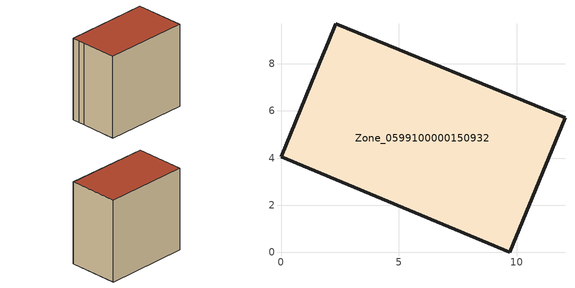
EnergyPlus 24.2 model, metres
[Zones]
Zone_0599100000150932
 floor ground (C_G): 2,8.91 2.32,9.7 12.05,5.72 9.71,0 0,4.05 1.67,8.11 z0
 wall outside (C_F): 9.71,0 12.05,5.72 2.32,9.7 2,8.91 1.67,8.11 0,4.05 9.71,0 z0:10.27
 roof outside (C_R): 2.32,9.7 2,8.91 1.67,8.11 0,4.05 9.71,0 12.05,5.72 z10.27
[BUILDING]
Pand.0599100000150932: North Axis=0; Terrain=City; Loads Convergence Tolerance Value=0.04; Temperature Convergence Tolerance Value=0.4; Solar Distribution=FullExterior; Maximum Number of Warmup Days=25; Minimum Number of Warmup Days=1
[Site:Location]
Rotterdam.The.Hague.AP_ZH_NLD Design_Conditions: Latitude=51.96; Longitude=4.45; Time Zone=1; Elevation=-4.5
[SITE:GROUNDTEMPERATURE:BUILDINGSURFACE]
18, 18, 18, 18, 18, 18, 18, 18, 18, 18, 18, 18
[MATERIAL] Thermal Absorptance=0.9; Solar Absorptance=0.7; Visible Absorptance=0.7
Name | Roughness | Thickness | Conductivity | Density | Specific Heat
G.TI.1946 | MediumSmooth | 0.15 | 1 | 540 | 1210
F.TI.1946 | Rough | 0.3 | 0.857143 | 1920 | 840
R.TI.1946 | MediumRough | 0.2 | 0.1 | 1500 | 1000
[CONSTRUCTION]
C_G: G.TI.1946
C_F: F.TI.1946
C_R: R.TI.1946
[ZONE]
Zone_0599100000150932: Type=1; Multiplier=1; Ceiling Height=Autocalculate; Volume=Autocalculate; Floor Area=autocalculate; Part of Total Floor Area=Yes
[ZONEINFILTRATION:DESIGNFLOWRATE]
Infil_Zone_0599100000150932: Zone or ZoneList or Space or SpaceList=Zone_0599100000150932; Schedule=AlwaysOn; Design Flow Rate Calculation Method=Flow/Area; Flow Rate per Floor Area=0.003; Constant Term Coefficient=1; Temperature Term Coefficient=0; Velocity Term Coefficient=0; Velocity Squared Term Coefficient=0
[HVACTEMPLATE:ZONE:IDEALLOADSAIRSYSTEM]
Zone_0599100000150932: Maximum Heating Supply Air Temperature=50; Minimum Cooling Supply Air Temperature=13; Maximum Heating Supply Air Humidity Ratio=0.0156; Minimum Cooling Supply Air Humidity Ratio=0.0077; Heating Limit=NoLimit; Cooling Limit=NoLimit; Dehumidification Control Type=ConstantSensibleHeatRatio; Cooling Sensible Heat Ratio=0.7; Dehumidification Setpoint=60; Humidification Control Type=None; Humidification Setpoint=30; Outdoor Air Method=None; Outdoor Air Flow Rate per Person=0.00944; Outdoor Air Flow Rate per Zone Floor Area=0; Outdoor Air Flow Rate per Zone=0; Demand Controlled Ventilation Type=None; Outdoor Air Economizer Type=NoEconomizer; Heat Recovery Type=None; Sensible Heat Recovery Effectiveness=0.7; Latent Heat Recovery Effectiveness=0.65
[ZONECONTROL:THERMOSTAT]
ThermostatControl_Zone_0599100000150932: Zone or ZoneList=Zone_0599100000150932; Control Type Schedule=DualSetpointControlType; Control 1=Thermostat_Zone_0599100000150932; Temperature Difference Between Cutout And Setpoint=0
[THERMOSTATSETPOINT:DUALSETPOINT]
Thermostat_Zone_0599100000150932: Heating Setpoint Temperature Schedule=HeatingSetpoint_Zone_0599100000150932; Cooling Setpoint Temperature Schedule=CoolingSetpoint_Zone_0599100000150932
[SCHEDULE:COMPACT]
HeatingSetpoint_Zone_0599100000150932: Through: 12/31, For: AllDays, Until: 24:00, 21
CoolingSetpoint_Zone_0599100000150932: Through: 12/31, For: AllDays, Until: 24:00, 24
DualSetpointControlType: Through: 12/31, For: AllDays, Until: 24:00, 4
AlwaysOn: Through: 12/31, For: AllDays, Until: 24:00, 1
